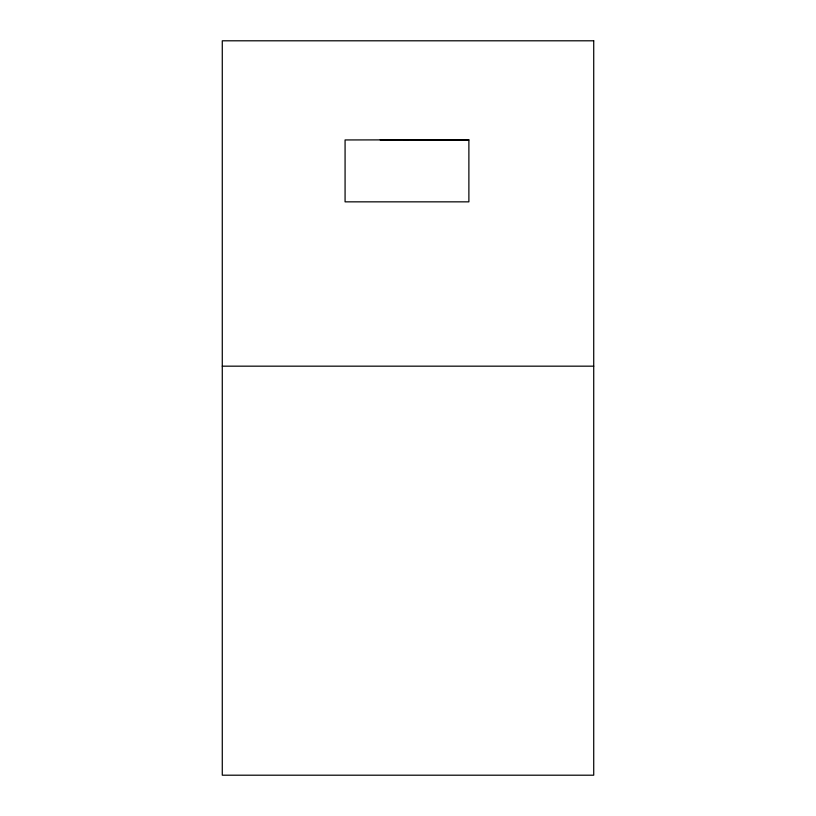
<?xml version="1.0" encoding="UTF-8"?>
<svg xmlns="http://www.w3.org/2000/svg" width="816" height="816" viewBox="0 0 816 816"><rect width="100%" height="100%" fill="white"/><g stroke="black" fill="none" stroke-linecap="round" stroke-linejoin="round"><path stroke-width="1.22" d="M408 139.852L345.076 139.944L345.076 201.848L468.884 201.848L468.884 139.893L403.736 139.862M380.195 139.893L468.884 139.913M222.278 366.17L593.722 366.17M593.722 40.8L222.278 40.8L222.278 775.2L593.722 775.2L593.722 40.8"/></g></svg>
